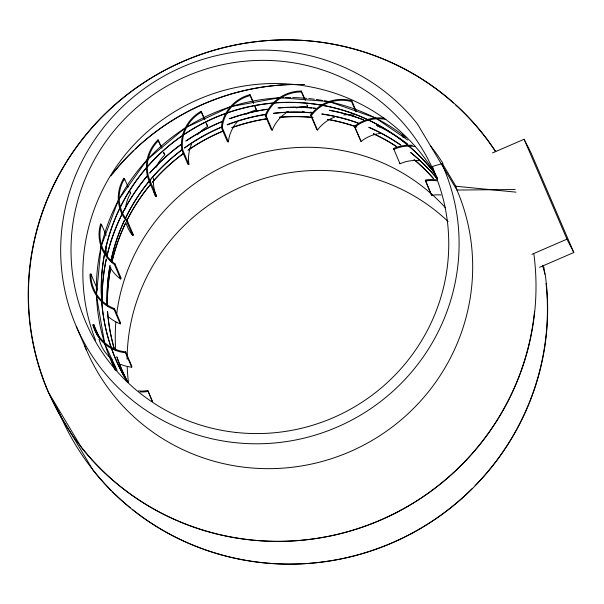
<?xml version="1.0" encoding="UTF-8"?>
<svg xmlns="http://www.w3.org/2000/svg" width="604" height="604" viewBox="0 0 604 604"><rect width="100%" height="100%" fill="white"/><g stroke="black" fill="none" stroke-linecap="round" stroke-linejoin="round"><path stroke-width="0.91" d="M120.589 364.318A38.256 37.576 -26.7 0 0 131.687 367.156L125.541 352.759L125.685 351.875L121.94 351.309A37.335 36.678 -26.7 0 1 94.888 328.183L93.786 324.605L92.925 324.877L97.622 335.884M131.687 367.156L131.838 366.273L125.685 351.875M253.597 103.133L249.981 94.662A38.294 37.614 -26.7 0 0 230.547 106.644A38.279 37.599 -26.7 0 0 221.306 127.346L227.451 141.736L228.342 141.872L222.197 127.474L222.823 123.76A37.38 36.716 -26.7 0 1 246.598 96.663L250.237 95.515L253.499 103.141M228.342 141.872L228.969 138.157A37.38 36.716 -26.7 0 1 235.039 124.567M100.536 224.092L101.419 224.28L100.551 227.957A37.335 36.67 -26.7 0 0 112.087 261.532L115.017 263.88L121.17 278.27L120.596 278.973A38.241 37.561 -26.7 0 1 110.396 267.844M355.899 111.74L351.558 101.578L351.762 100.702A38.294 37.614 -26.7 0 0 310.622 115.062L316.768 129.46L317.47 130.019L319.886 127.082A37.38 36.716 -26.7 0 1 334.571 117.116M114.111 309.474L114.488 308.659L111.03 307.149A37.335 36.67 -26.7 0 1 91.053 277.802L90.932 274.042L90.026 274.08A38.241 37.569 -26.7 0 0 114.111 309.474L120.264 323.872L120.634 323.049L114.488 308.659M286.19 112.827A37.38 36.723 -26.7 0 0 273.786 126.712L272.208 130.154L266.054 115.757L267.632 112.314A37.38 36.723 -26.7 0 1 297.598 92.118L301.404 91.944L304.658 99.562M132.661 235.515L126.515 221.117A38.241 37.561 -26.7 0 1 123.722 178.308L124.522 178.708L122.733 182.046A37.342 36.685 -26.7 0 0 125.043 217.561L127.248 220.588L133.401 234.986L132.661 235.515A38.241 37.561 -26.7 0 1 126.198 223.571M129.951 191.408L130.675 193.106L128.879 196.443A37.342 36.685 -26.7 0 0 125.466 208.992M120.596 278.973L114.443 264.575L115.017 263.88M317.47 130.019L311.317 115.621L313.74 112.684A37.38 36.716 -26.7 0 1 347.851 100.777L351.558 101.578M158.686 140.43L156.081 143.208A37.357 36.693 -26.7 0 0 149.014 178.24L156.496 196.141L155.643 196.466L149.498 182.068A38.248 37.569 -26.7 0 1 147.104 159.728A38.279 37.607 -26.7 0 1 158.022 139.826L161.94 148.048M126.515 221.117L127.248 220.588M374.42 134.594A37.373 36.708 -26.7 0 0 364.152 139.252L361.056 141.479L354.903 127.082L357.998 124.847A37.373 36.708 -26.7 0 1 385.948 119.471M201.562 112.05L198.331 114.088A37.373 36.708 -26.7 0 0 182.363 146.243L182.725 149.981L188.878 164.379L187.98 164.477L181.827 150.086A38.263 37.584 -26.7 0 1 185.375 127.806A38.294 37.614 -26.7 0 1 201.087 111.302L204.816 119.675M492.479 152.925L524.098 139.252L530.931 152.608L573.8 252.517L539.614 267.3M531.928 254.314L566.967 239.169L573.8 252.517M149.498 182.068L150.343 181.744M412.336 145.322A38.286 37.607 -26.7 0 0 393.521 148.516L399.984 163.744L403.548 162.378A37.357 36.701 -26.7 0 1 420.263 160.807M255.039 106.523L256.39 109.913L252.751 111.06A37.38 36.716 -26.7 0 0 245.979 114.36M84.726 345.873A201.796 197.674 -27.1 0 0 347.489 452.736A201.796 197.674 -27.1 0 0 456.949 190.056L455.884 186.251L442.385 163.571L432.494 166.417L435.235 174.201M181.827 150.086L182.725 149.981M436.126 179.818A38.271 37.591 -26.7 0 0 425.382 180.03L425.465 180.921L429.255 180.505A37.35 36.685 -26.7 0 1 436.745 180.807M425.465 180.921L431.618 195.319L435.401 194.896A37.35 36.685 -26.7 0 1 441.033 194.986M152.563 401.592L147.859 390.584L144.069 390.999A37.35 36.685 -26.7 0 1 138.444 390.909M307.519 105.443L307.549 106.342L303.752 106.515A37.38 36.723 -26.7 0 0 296.368 107.98M515.22 189.513L456.949 190.056L417.243 123.684A200.06 195.975 -27.1 0 0 82.657 160.015A200.06 195.975 -27.1 0 0 252.313 443.751A200.06 195.975 -27.1 0 0 443.502 167.595L442.385 163.571M455.884 186.251L515.982 192.148M221.306 127.346L222.197 127.474M305.352 100.362L301.373 91.045A38.286 37.614 -26.7 0 0 265.231 115.394L266.054 115.757M272.208 130.154L271.385 129.792L265.231 115.394M129.875 192.691L130.675 193.106M407.73 140.037L375.613 117.969L329.021 101.555L279.539 97.697L230.547 106.644L185.375 127.806L147.104 159.728L118.346 200.241L101.064 246.575L96.421 295.582L104.749 343.925L117.1 370.373M310.622 115.062L311.317 115.621M384.816 118.354A38.263 37.591 -26.7 0 0 375.613 117.969A38.294 37.614 -26.7 0 0 354.382 126.357L354.903 127.082M361.056 141.479L354.382 126.357M131.748 232.714L133.401 234.986M110.902 358.315L115.681 368.561M524.098 139.252L566.967 239.169M76.263 326.341L86.515 350.184M425.744 180.875L431.618 195.319M403.14 135.673L403.865 137.365M401.992 134.775L403.079 137.312M351.762 100.702L356.466 111.71M306.824 104.643L307.549 106.342M254.941 106.523L256.39 109.913M206.266 123.065L207.708 126.447L204.484 128.486A37.373 36.708 -26.7 0 0 197.516 134.783M201.087 111.302L204.341 118.92M206.145 123.156L207.232 125.7M163.744 152.284L164.832 154.828L162.234 157.606A37.357 36.693 -26.7 0 0 156.353 167.157M158.022 139.826L161.276 147.444M163.45 152.525L164.175 154.224M124.522 178.708L128.139 187.172M123.729 178.293L124.454 179.992M101.419 224.28L106.123 235.288M147.859 390.584L152.284 401.637M90.932 274.042L97.085 288.44L97.146 290.32M93.786 324.605L99.577 338.149M399.667 162.914L399.984 163.744M393.521 148.516L393.838 149.354L397.402 147.98A37.357 36.701 -26.7 0 1 415.046 146.546M156.496 196.141L155.16 192.638A37.357 36.693 -26.7 0 1 153.59 177.969M249.981 94.662L250.237 95.515M542.535 265.224L545.284 275.092A254.858 249.648 -27.1 0 1 417.492 530.274A254.858 249.648 -27.1 0 1 132.374 509.444M188.878 164.379L188.516 160.641A37.373 36.708 -26.7 0 1 191.543 144.288M301.373 91.045L301.404 91.944M534.532 311.302A254.858 249.648 -27.1 0 1 352.238 530.372A254.858 249.648 -27.1 0 1 81.532 447.677L49.536 394.17L61.178 416.926L93.175 470.433A254.858 249.648 -27.1 0 0 472.441 488.342M453.521 103.012A254.858 249.648 -27.1 0 0 135.885 88.056A254.858 249.648 -27.1 0 0 48.078 391.739L59.728 414.495A254.858 249.648 -27.1 0 1 58.294 411.082M455.62 104.9A254.858 249.648 -27.1 0 1 495.574 151.68M543.766 266.84A254.858 249.648 -27.1 0 1 544.936 274.178M546.076 283.397A254.858 249.648 -27.1 0 1 529.006 403.261M528.651 404.129A254.858 249.648 -27.1 0 1 496.413 460.792M495.854 461.531A254.858 249.648 -27.1 0 1 475.091 485.654M115.734 350.297A189.671 185.798 -27.1 0 1 115.862 322.038M116.738 313.665A189.671 185.798 -27.1 0 1 248.312 156.557A189.671 185.798 -27.1 0 1 445.465 207.768M112.427 173.733A232.683 227.934 -27.1 0 1 133.22 150.864M135.266 148.924A232.683 227.934 -27.1 0 1 304.054 84.545M128.388 381.834A189.671 185.798 -27.1 0 1 127.225 366.87M127.104 359.32A189.671 185.798 -27.1 0 1 243.155 186.077A189.671 185.798 -27.1 0 1 448.093 221.509M130.192 507.685A254.858 249.648 -27.1 0 1 112.729 491.973M111.4 490.644A254.858 249.648 -27.1 0 1 58.867 411.936M533.891 254.171A254.858 249.648 -27.1 0 1 220.098 534.721A254.858 249.648 -27.1 0 1 76.225 147.595A254.858 249.648 -27.1 0 1 495.801 151.672M95.53 340.226A189.671 185.798 -27.1 0 1 192.374 102.121A189.671 185.798 -27.1 0 1 437.583 178.112M430.463 145.768A201.796 197.674 -27.1 0 1 442.966 163.397M110.932 175.915A232.683 227.934 -27.1 0 1 304.273 84.537M147.942 391.475A38.271 37.591 -26.7 0 1 140.264 391.928M126.742 380.875A186.092 182.801 -26.7 0 1 183.971 134.458A186.092 182.801 -26.7 0 1 435.046 173.635M126.327 380.226A186.092 182.801 -26.7 0 1 168.033 146.651A186.092 182.801 -26.7 0 1 407.187 144.726M408.621 145.934A186.092 182.801 -26.7 0 1 435.688 174.541M115.387 370.358A191.03 187.648 -26.7 0 1 101.125 246.726M101.547 244.93A191.03 187.648 -26.7 0 1 185.413 127.92M186.991 126.923A191.03 187.648 -26.7 0 1 230.6 106.757M232.381 106.198A191.03 187.648 -26.7 0 1 279.607 97.825M281.464 97.735A191.03 187.648 -26.7 0 1 283.329 97.667M285.201 97.614A191.03 187.648 -26.7 0 1 290.834 97.576M292.714 97.599A191.03 187.648 -26.7 0 1 306.847 98.361M308.727 98.543A191.03 187.648 -26.7 0 1 314.344 99.192M316.209 99.441A191.03 187.648 -26.7 0 1 322.687 100.468M324.529 100.8A191.03 187.648 -26.7 0 1 329.082 101.706M331.8 102.302A191.03 187.648 -26.7 0 1 375.665 118.15M377.304 118.996A191.03 187.648 -26.7 0 1 406.273 137.667M114.443 264.575A38.241 37.561 -26.7 0 1 100.536 224.092M125.541 352.759A38.256 37.576 -26.7 0 1 92.918 324.861M120.264 323.872A38.241 37.569 -26.7 0 1 109.15 317.311M343.706 114.919A37.38 36.716 -26.7 0 1 354.004 115.175M235.59 123.812A37.38 36.716 -26.7 0 1 237.372 121.623M155.643 196.466A38.248 37.569 -26.7 0 1 153.484 189.996M106.848 256.209A37.335 36.67 -26.7 0 1 106.221 246.047M127.935 382.438A186.092 182.801 -26.7 0 1 116.738 356.564M114.481 349.474A186.092 182.801 -26.7 0 1 107.535 311.589M107.165 305.065A186.092 182.801 -26.7 0 1 109.958 265.601M110.857 260.981A186.092 182.801 -26.7 0 1 124.348 220.46M125.149 218.776A186.092 182.801 -26.7 0 1 182.234 149.528M184.507 147.867A186.092 182.801 -26.7 0 1 221.132 127.165M227.225 124.688A186.092 182.801 -26.7 0 1 266.024 114.284M273.469 113.273A186.092 182.801 -26.7 0 1 312.578 112.835M321.864 113.945A186.092 182.801 -26.7 0 1 358.308 123.057M368.893 127.263A186.092 182.801 -26.7 0 1 400.92 145.149M410.743 152.525A186.092 182.801 -26.7 0 1 437.341 178.935M128.003 382.589A186.092 182.801 -26.7 0 1 117.116 357.598M114.541 349.625A186.092 182.801 -26.7 0 1 107.603 311.747M107.233 305.216A186.092 182.801 -26.7 0 1 110.026 265.752M110.925 261.139A186.092 182.801 -26.7 0 1 124.416 220.611M125.209 218.935A186.092 182.801 -26.7 0 1 181.547 150.245M184.575 148.018A186.092 182.801 -26.7 0 1 222.068 126.953M227.293 124.847A186.092 182.801 -26.7 0 1 266.092 114.443M273.529 113.424A186.092 182.801 -26.7 0 1 311.709 112.903M321.932 114.096A186.092 182.801 -26.7 0 1 357.477 122.891M368.961 127.414A186.092 182.801 -26.7 0 1 400.21 144.764M410.803 152.676A186.092 182.801 -26.7 0 1 437.409 179.086M102.144 301.638A191.03 187.648 -26.7 0 1 106.266 259.018M106.863 256.315A191.03 187.648 -26.7 0 1 147.293 175.741M149.747 172.903A191.03 187.648 -26.7 0 1 181.057 144.379M185.677 141.109A191.03 187.648 -26.7 0 1 222.181 121.472M229.233 118.762A191.03 187.648 -26.7 0 1 267.572 109.143M277.878 107.935A191.03 187.648 -26.7 0 1 315.401 108.214M329.346 110.215A191.03 187.648 -26.7 0 1 363.525 119.781M376.413 125.285A191.03 187.648 -26.7 0 1 407.549 143.858M102.212 301.789A191.03 187.648 -26.7 0 1 106.327 259.176M107.135 255.567A191.03 187.648 -26.7 0 1 121.653 215.084M122.484 213.416A191.03 187.648 -26.7 0 1 146.757 176.61M149.815 173.054A191.03 187.648 -26.7 0 1 181.117 144.53M186.515 140.74A191.03 187.648 -26.7 0 1 222.249 121.623M230.184 118.595A191.03 187.648 -26.7 0 1 266.704 109.43M278.874 108.003A191.03 187.648 -26.7 0 1 288.199 107.437M290.063 107.376A191.03 187.648 -26.7 0 1 295.688 107.308M297.576 107.316A191.03 187.648 -26.7 0 1 311.709 108.01M313.589 108.184A191.03 187.648 -26.7 0 1 315.469 108.373M329.406 110.373A191.03 187.648 -26.7 0 1 363.593 119.932M377.319 125.836A191.03 187.648 -26.7 0 1 379.818 127.051M107.346 305.843A186.092 182.801 -26.7 0 1 110.774 267.33M111.944 261.834A186.092 182.801 -26.7 0 1 125.836 222.453M126.651 220.785A186.092 182.801 -26.7 0 1 150.623 184.175M152.435 182.046A186.092 182.801 -26.7 0 1 183.276 153.476M188.614 149.679A186.092 182.801 -26.7 0 1 223.155 130.94M231.898 127.565A186.092 182.801 -26.7 0 1 267.24 118.648M279.327 117.214A186.092 182.801 -26.7 0 1 312.857 117.342M327.655 119.328A186.092 182.801 -26.7 0 1 355.899 126.621M373.483 133.703A186.092 182.801 -26.7 0 1 396.496 146.478M414.638 160.022A186.092 182.801 -26.7 0 1 433.347 178.399M107.414 305.994A186.092 182.801 -26.7 0 1 110.479 269.339M112.012 261.985A186.092 182.801 -26.7 0 1 125.496 223.442M126.719 220.943A186.092 182.801 -26.7 0 1 150.094 185.05M152.502 182.197A186.092 182.801 -26.7 0 1 183.337 153.635M187.912 150.366A186.092 182.801 -26.7 0 1 223.216 131.098M231.966 127.723A186.092 182.801 -26.7 0 1 267.3 118.807M279.395 117.372A186.092 182.801 -26.7 0 1 312.925 117.493M327.723 119.486A186.092 182.801 -26.7 0 1 356.866 127.082M373.551 133.854A186.092 182.801 -26.7 0 1 396.564 146.629M413.989 159.569A186.092 182.801 -26.7 0 1 433.415 178.558M114.919 369.686A191.03 187.648 -26.7 0 1 110.872 358.149M286.553 111.868A191.03 187.648 -26.7 0 1 288.418 111.785M302.506 111.785A191.03 187.648 -26.7 0 1 304.386 111.868M310.041 112.208A191.03 187.648 -26.7 0 1 311.928 112.367M112.072 359.282A38.256 37.576 -26.7 0 1 99.064 339.259M375.326 134.345A37.373 36.708 -26.7 0 1 377.16 133.922M378.089 133.741A37.373 36.708 -26.7 0 1 380.882 133.348M236.285 432.479A189.671 185.798 -27.1 0 0 433.966 171.717A189.671 185.798 -27.1 0 0 109.392 136.708A189.671 185.798 -27.1 0 0 236.285 432.479"/></g></svg>
